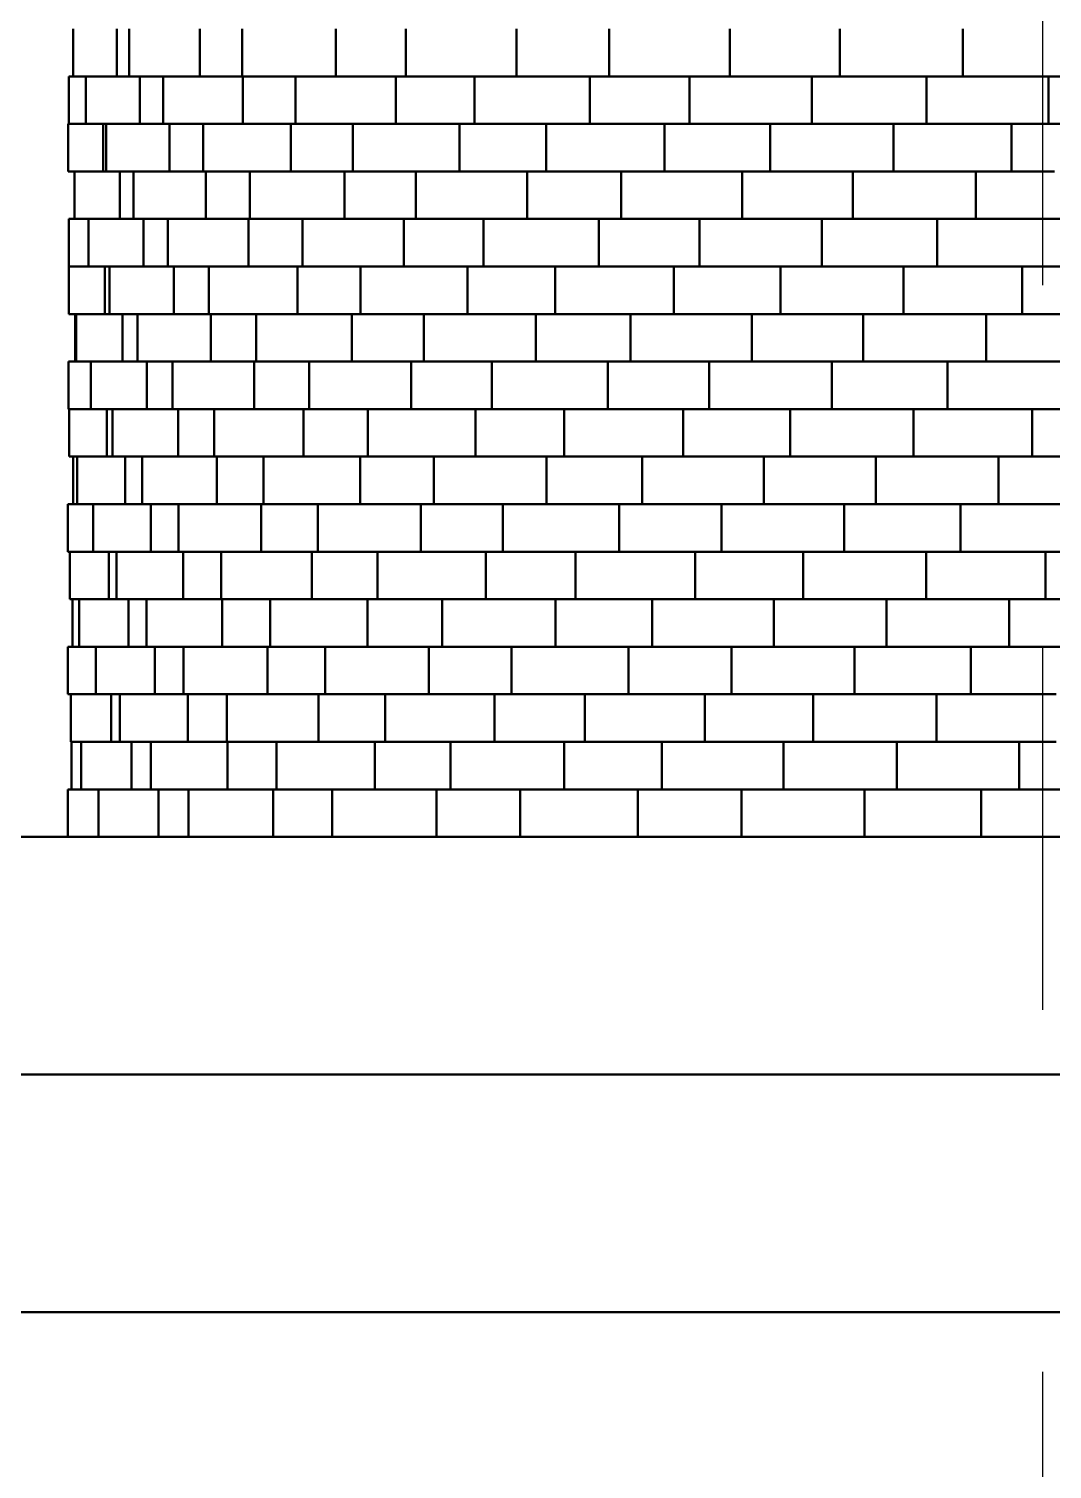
# Model space of a CAD drawing. Header units: inches. Extents: x 1.1 to 16.1, y 0.5 to 10.2.
# Drawn here: x 6.7174 to 6.9999, y 9.1848 to 9.5824 of the extents above; entities that cross this region are included whole.
import ezdxf

# ---------------------------------------------------------------- set-up
doc = ezdxf.new("R2010")
doc.units = ezdxf.units.IN
doc.header["$LTSCALE"] = 0.75
doc.header["$MEASUREMENT"] = 0
doc.linetypes.add('PHANTOM2', pattern=[1.25, 0.625, -0.125, 0.125, -0.125, 0.125, -0.125])
doc.layers.add('Annotations', color=7, linetype='Continuous', lineweight=25)
doc.layers.add('Visible', color=7, linetype='Continuous', lineweight=50)

msp = doc.modelspace()

# ---------------------------------------------------------------- linework, layer by layer
at = {"layer": 'Annotations', "linetype": 'PHANTOM2', "lineweight": 25}
msp.add_line((6.99725, 9.98037), (6.99725, 5.7604), dxfattribs=at)
at = {"layer": 'Visible', "extrusion": (0, 1, 0)}
for p, q in [((6.72969, 9.56929, -0.60186), (6.72969, 9.58241, -0.60186)), ((6.74171, 9.56929, -0.57005), (6.74171, 9.58241, -0.57005)), ((6.74509, 9.56929, -0.53621), (6.74509, 9.58241, -0.53621)), ((6.76465, 9.56929, -0.50838), (6.76465, 9.58241, -0.50838)), ((6.77633, 9.56929, -0.47645), (6.77633, 9.58241, -0.47645)), ((6.8022, 9.56929, -0.45436), (6.8022, 9.58241, -0.45436)), ((6.82146, 9.56929, -0.42633), (6.82146, 9.58241, -0.42633)), ((6.852, 9.56929, -0.41137), (6.852, 9.58241, -0.41137)), ((6.87763, 9.56929, -0.38901), (6.87763, 9.58241, -0.38901)), ((6.91093, 9.56929, -0.38212), (6.91093, 9.58241, -0.38212)), ((6.94131, 9.56929, -0.36683), (6.94131, 9.58241, -0.36683)), ((6.97528, 9.56929, -0.36844), (6.97528, 9.58241, -0.36844)), ((6.72848, 9.56929, -0.64433), (6.72969, 9.56929, -0.63839)), ((6.72848, 9.55616, -0.64433), (6.72848, 9.56929, -0.64433)), ((6.73319, 9.56929, -0.59262), (6.72969, 9.56929, -0.60186)), ((6.73319, 9.56929, -0.57706), (6.74304, 9.56929, -0.55677)), ((6.73319, 9.55616, -0.57706), (6.73319, 9.56929, -0.57706)), ((6.74509, 9.56929, -0.53621), (6.74304, 9.56929, -0.55677)), ((6.75188, 9.56929, -0.52656), (6.74509, 9.56929, -0.53621)), ((6.74804, 9.55616, -0.54646), (6.74804, 9.56929, -0.54646)), ((6.75188, 9.56929, -0.52656), (6.75447, 9.56929, -0.51307)), ((6.75447, 9.56929, -0.51307), (6.76935, 9.56929, -0.49552)), ((6.75447, 9.55616, -0.51307), (6.75447, 9.56929, -0.51307)), ((6.77633, 9.56929, -0.47645), (6.76935, 9.56929, -0.49552)), ((6.78503, 9.56929, -0.46902), (6.77633, 9.56929, -0.47645)), ((6.77647, 9.55616, -0.48713), (6.77647, 9.56929, -0.48713)), ((6.78503, 9.56929, -0.46902), (6.791, 9.56929, -0.45638)), ((6.791, 9.56929, -0.45638), (6.81009, 9.56929, -0.44287)), ((6.791, 9.55616, -0.45638), (6.791, 9.56929, -0.45638)), ((6.82146, 9.56929, -0.42633), (6.81009, 9.56929, -0.44287)), ((6.81876, 9.55616, -0.43673), (6.81876, 9.56929, -0.43673)), ((6.83146, 9.56929, -0.42143), (6.82146, 9.56929, -0.42633)), ((6.83146, 9.56929, -0.42143), (6.84048, 9.56929, -0.41056)), ((6.84048, 9.56929, -0.41056), (6.86261, 9.56929, -0.40212)), ((6.84048, 9.55616, -0.41056), (6.84048, 9.56929, -0.41056)), ((6.87763, 9.56929, -0.38901), (6.86261, 9.56929, -0.40212)), ((6.87226, 9.55616, -0.39843), (6.87226, 9.56929, -0.39843)), ((6.88833, 9.56929, -0.3868), (6.87763, 9.56929, -0.38901)), ((6.88833, 9.56929, -0.3868), (6.8998, 9.56929, -0.37849)), ((6.8998, 9.56929, -0.37849), (6.92351, 9.56929, -0.37579)), ((6.8998, 9.55616, -0.37849), (6.8998, 9.56929, -0.37849)), ((6.94131, 9.56929, -0.36683), (6.92351, 9.56929, -0.37579)), ((6.93359, 9.55616, -0.37464), (6.93359, 9.56929, -0.37464)), ((6.95212, 9.56929, -0.36734), (6.94131, 9.56929, -0.36683)), ((6.95212, 9.56929, -0.36734), (6.96524, 9.56929, -0.36218)), ((6.96524, 9.56929, -0.36218), (6.98893, 9.56929, -0.36546)), ((6.96524, 9.55616, -0.36218), (6.96524, 9.56929, -0.36218)), ((7.00851, 9.56929, -0.36119), (6.98893, 9.56929, -0.36546)), ((6.99892, 9.55616, -0.36685), (6.99892, 9.56929, -0.36685)), ((6.72824, 9.55616, -0.62094), (6.73319, 9.55616, -0.60425)), ((6.72824, 9.54304, -0.62094), (6.72824, 9.55616, -0.62094)), ((6.73848, 9.55616, -0.56615), (6.73319, 9.55616, -0.57706)), ((6.7379, 9.54304, -0.58833), (6.7379, 9.55616, -0.58833)), ((6.73848, 9.55616, -0.56615), (6.73879, 9.55616, -0.55434)), ((6.73879, 9.55616, -0.55434), (6.7502, 9.55616, -0.53528)), ((6.73879, 9.54304, -0.55434), (6.73879, 9.55616, -0.55434)), ((6.75447, 9.55616, -0.51307), (6.7502, 9.55616, -0.53528)), ((6.76234, 9.55616, -0.50379), (6.75447, 9.55616, -0.51307)), ((6.75626, 9.54304, -0.52515), (6.75626, 9.55616, -0.52515)), ((6.76234, 9.55616, -0.50379), (6.76557, 9.55616, -0.49245)), ((6.76557, 9.55616, -0.49245), (6.78133, 9.55616, -0.47686)), ((6.76557, 9.54304, -0.49245), (6.76557, 9.55616, -0.49245)), ((6.791, 9.55616, -0.45638), (6.78133, 9.55616, -0.47686)), ((6.78975, 9.54304, -0.46852), (6.78975, 9.55616, -0.46852)), ((6.80096, 9.55616, -0.44933), (6.791, 9.55616, -0.45638)), ((6.80096, 9.55616, -0.44933), (6.8069, 9.55616, -0.43916)), ((6.8069, 9.55616, -0.43916), (6.82601, 9.55616, -0.428)), ((6.8069, 9.54304, -0.43916), (6.8069, 9.55616, -0.43916)), ((6.84048, 9.55616, -0.41056), (6.82601, 9.55616, -0.428)), ((6.83627, 9.54304, -0.422), (6.83627, 9.55616, -0.422)), ((6.8519, 9.55616, -0.4062), (6.84048, 9.55616, -0.41056)), ((6.8519, 9.55616, -0.4062), (6.86019, 9.55616, -0.39783)), ((6.86019, 9.55616, -0.39783), (6.88146, 9.55616, -0.39177)), ((6.86019, 9.54304, -0.39783), (6.86019, 9.55616, -0.39783)), ((6.8998, 9.55616, -0.37849), (6.88146, 9.55616, -0.39177)), ((6.8929, 9.54304, -0.38851), (6.8929, 9.55616, -0.38851)), ((6.91196, 9.55616, -0.37711), (6.8998, 9.55616, -0.37849)), ((6.91196, 9.55616, -0.37711), (6.92208, 9.55616, -0.37105)), ((6.92208, 9.55616, -0.37105), (6.94419, 9.55616, -0.37047)), ((6.92208, 9.54304, -0.37105), (6.92208, 9.55616, -0.37105)), ((6.96524, 9.55616, -0.36218), (6.94419, 9.55616, -0.37047)), ((6.95608, 9.54304, -0.37016), (6.95608, 9.55616, -0.37016)), ((6.97735, 9.55616, -0.36386), (6.96524, 9.55616, -0.36218)), ((6.97735, 9.55616, -0.36386), (6.98869, 9.55616, -0.3605)), ((6.98869, 9.55616, -0.3605), (7.01026, 9.55616, -0.36544)), ((6.98869, 9.54304, -0.3605), (6.98869, 9.55616, -0.3605)), ((6.73004, 9.54304, -0.61487), (6.72824, 9.54304, -0.62094)), ((6.73004, 9.54304, -0.59762), (6.7382, 9.54304, -0.57691)), ((6.73004, 9.52992, -0.59762), (6.73004, 9.54304, -0.59762)), ((6.73879, 9.54304, -0.55434), (6.7382, 9.54304, -0.57691)), ((6.74502, 9.54304, -0.54394), (6.73879, 9.54304, -0.55434)), ((6.7425, 9.52992, -0.56598), (6.7425, 9.54304, -0.56598)), ((6.74502, 9.54304, -0.54394), (6.74635, 9.54304, -0.53219)), ((6.74635, 9.54304, -0.53219), (6.75938, 9.54304, -0.5142)), ((6.74635, 9.52992, -0.53219), (6.74635, 9.54304, -0.53219)), ((6.76557, 9.54304, -0.49245), (6.75938, 9.54304, -0.5142)), ((6.77422, 9.54304, -0.48389), (6.76557, 9.54304, -0.49245)), ((6.7663, 9.52992, -0.50464), (6.7663, 9.54304, -0.50464)), ((6.77422, 9.54304, -0.48389), (6.77843, 9.54304, -0.47287)), ((6.77843, 9.54304, -0.47287), (6.79548, 9.54304, -0.45871)), ((6.77843, 9.52992, -0.47287), (6.77843, 9.54304, -0.47287)), ((6.8069, 9.54304, -0.43916), (6.79548, 9.54304, -0.45871)), ((6.8046, 9.52992, -0.45115), (6.8046, 9.54304, -0.45115)), ((6.81744, 9.54304, -0.43301), (6.8069, 9.54304, -0.43916)), ((6.81744, 9.54304, -0.43301), (6.82425, 9.54304, -0.42339)), ((6.82425, 9.54304, -0.42339), (6.84426, 9.54304, -0.41393)), ((6.82425, 9.52992, -0.42339), (6.82425, 9.54304, -0.42339)), ((6.86019, 9.54304, -0.39783), (6.84426, 9.54304, -0.41393)), ((6.85499, 9.52992, -0.40886), (6.85499, 9.54304, -0.40886)), ((6.87194, 9.54304, -0.39448), (6.86019, 9.54304, -0.39783)), ((6.87194, 9.54304, -0.39448), (6.88093, 9.54304, -0.38686)), ((6.88093, 9.54304, -0.38686), (6.90265, 9.54304, -0.38268)), ((6.88093, 9.52992, -0.38686), (6.88093, 9.54304, -0.38686)), ((6.92208, 9.54304, -0.37105), (6.90265, 9.54304, -0.38268)), ((6.91433, 9.52992, -0.38043), (6.91433, 9.54304, -0.38043)), ((6.93431, 9.54304, -0.37073), (6.92208, 9.54304, -0.37105)), ((6.93431, 9.54304, -0.37073), (6.94492, 9.54304, -0.36557)), ((6.94492, 9.54304, -0.36557), (6.967, 9.54304, -0.36692)), ((6.94492, 9.52992, -0.36557), (6.94492, 9.54304, -0.36557)), ((6.98869, 9.54304, -0.3605), (6.967, 9.54304, -0.36692)), ((6.97887, 9.52992, -0.36765), (6.97887, 9.54304, -0.36765)), ((7.0006, 9.54304, -0.36323), (6.98869, 9.54304, -0.3605)), ((6.72845, 9.52992, -0.64177), (6.73004, 9.52992, -0.63438)), ((6.72845, 9.51679, -0.64177), (6.72845, 9.52992, -0.64177)), ((6.73386, 9.52992, -0.58792), (6.73004, 9.52992, -0.59762)), ((6.73386, 9.52992, -0.57455), (6.7438, 9.52992, -0.55462)), ((6.73386, 9.51679, -0.57455), (6.73386, 9.52992, -0.57455)), ((6.74635, 9.52992, -0.53219), (6.7438, 9.52992, -0.55462)), ((6.75346, 9.52992, -0.52237), (6.74635, 9.52992, -0.53219)), ((6.74904, 9.51679, -0.54411), (6.74904, 9.52992, -0.54411)), ((6.75346, 9.52992, -0.52237), (6.75582, 9.52992, -0.51079)), ((6.75582, 9.52992, -0.51079), (6.77036, 9.52992, -0.494)), ((6.75582, 9.51679, -0.51079), (6.75582, 9.52992, -0.51079)), ((6.77843, 9.52992, -0.47287), (6.77036, 9.52992, -0.494)), ((6.77809, 9.51679, -0.48508), (6.77809, 9.52992, -0.48508)), ((6.78779, 9.52992, -0.4651), (6.77843, 9.52992, -0.47287)), ((6.78779, 9.52992, -0.4651), (6.79294, 9.52992, -0.45449)), ((6.79294, 9.52992, -0.45449), (6.81116, 9.52992, -0.44187)), ((6.79294, 9.51679, -0.45449), (6.79294, 9.52992, -0.45449)), ((6.82425, 9.52992, -0.42339), (6.81116, 9.52992, -0.44187)), ((6.8209, 9.51679, -0.43513), (6.8209, 9.52992, -0.43513)), ((6.83528, 9.52992, -0.41818), (6.82425, 9.52992, -0.42339)), ((6.83528, 9.52992, -0.41818), (6.8429, 9.52992, -0.40919)), ((6.8429, 9.52992, -0.40919), (6.86365, 9.52992, -0.40151)), ((6.8429, 9.51679, -0.40919), (6.8429, 9.52992, -0.40919)), ((6.88093, 9.52992, -0.38686), (6.86365, 9.52992, -0.40151)), ((6.87479, 9.51679, -0.39739), (6.87479, 9.52992, -0.39739)), ((6.89293, 9.52992, -0.38455), (6.88093, 9.52992, -0.38686)), ((6.89293, 9.52992, -0.38455), (6.90255, 9.52992, -0.37774)), ((6.90255, 9.52992, -0.37774), (6.92455, 9.52992, -0.37546)), ((6.90255, 9.51679, -0.37774), (6.90255, 9.52992, -0.37774)), ((6.94492, 9.52992, -0.36557), (6.92455, 9.52992, -0.37546)), ((6.93638, 9.51679, -0.37424), (6.93638, 9.52992, -0.37424)), ((6.95713, 9.52992, -0.36632), (6.94492, 9.52992, -0.36557)), ((6.95713, 9.52992, -0.36632), (6.96815, 9.52992, -0.36211)), ((6.96815, 9.52992, -0.36211), (6.99002, 9.52992, -0.36538)), ((6.96815, 9.51679, -0.36211), (6.96815, 9.52992, -0.36211)), ((7.01219, 9.52992, -0.36087), (6.99002, 9.52992, -0.36538)), ((6.72844, 9.51679, -0.61839), (6.73386, 9.51679, -0.60075)), ((6.72844, 9.50367, -0.61839), (6.72844, 9.51679, -0.61839)), ((6.73925, 9.51679, -0.56375), (6.73386, 9.51679, -0.57455)), ((6.73844, 9.50367, -0.58588), (6.73844, 9.51679, -0.58588)), ((6.73925, 9.51679, -0.56375), (6.73968, 9.51679, -0.5519)), ((6.73968, 9.51679, -0.5519), (6.75132, 9.51679, -0.53291)), ((6.73968, 9.50367, -0.5519), (6.73968, 9.51679, -0.5519)), ((6.75582, 9.51679, -0.51079), (6.75132, 9.51679, -0.53291)), ((6.76375, 9.51679, -0.50162), (6.75582, 9.51679, -0.51079)), ((6.75745, 9.50367, -0.5229), (6.75745, 9.51679, -0.5229)), ((6.76375, 9.51679, -0.50162), (6.76711, 9.51679, -0.49029)), ((6.76711, 9.51679, -0.49029), (6.78306, 9.51679, -0.47483)), ((6.76711, 9.50367, -0.49029), (6.76711, 9.51679, -0.49029)), ((6.79294, 9.51679, -0.45449), (6.78306, 9.51679, -0.47483)), ((6.79154, 9.50367, -0.46662), (6.79154, 9.51679, -0.46662)), ((6.80294, 9.51679, -0.44756), (6.79294, 9.51679, -0.45449)), ((6.80294, 9.51679, -0.44756), (6.809, 9.51679, -0.43744)), ((6.809, 9.51679, -0.43744), (6.82825, 9.51679, -0.42646)), ((6.809, 9.50367, -0.43744), (6.809, 9.51679, -0.43744)), ((6.8429, 9.51679, -0.40919), (6.82825, 9.51679, -0.42646)), ((6.83854, 9.50367, -0.42059), (6.83854, 9.51679, -0.42059)), ((6.85434, 9.51679, -0.40496), (6.8429, 9.51679, -0.40919)), ((6.85434, 9.51679, -0.40496), (6.86271, 9.51679, -0.39667)), ((6.86271, 9.51679, -0.39667), (6.88406, 9.51679, -0.39083)), ((6.86271, 9.50367, -0.39667), (6.86271, 9.51679, -0.39667)), ((6.90255, 9.51679, -0.37774), (6.88406, 9.51679, -0.39083)), ((6.89552, 9.50367, -0.38769), (6.89552, 9.51679, -0.38769)), ((6.91471, 9.51679, -0.37648), (6.90255, 9.51679, -0.37774)), ((6.91471, 9.51679, -0.37648), (6.92488, 9.51679, -0.37053)), ((6.92488, 9.51679, -0.37053), (6.94699, 9.51679, -0.37019)), ((6.92488, 9.50367, -0.37053), (6.92488, 9.51679, -0.37053)), ((6.96815, 9.51679, -0.36211), (6.94699, 9.51679, -0.37019)), ((6.95889, 9.50367, -0.37), (6.95889, 9.51679, -0.37)), ((6.98025, 9.51679, -0.36392), (6.96815, 9.51679, -0.36211)), ((6.98025, 9.51679, -0.36392), (6.9916, 9.51679, -0.36068)), ((6.9916, 9.51679, -0.36068), (7.0131, 9.51679, -0.36585)), ((6.9916, 9.50367, -0.36068), (6.9916, 9.51679, -0.36068)), ((6.73046, 9.50367, -0.61182), (6.72844, 9.50367, -0.61839)), ((6.73022, 9.49055, -0.66253), (6.73022, 9.50367, -0.66253)), ((6.73046, 9.50367, -0.5951), (6.73886, 9.50367, -0.57441)), ((6.73046, 9.49055, -0.5951), (6.73046, 9.50367, -0.5951)), ((6.73968, 9.50367, -0.5519), (6.73886, 9.50367, -0.57441)), ((6.74599, 9.50367, -0.5416), (6.73968, 9.50367, -0.5519)), ((6.74325, 9.49055, -0.56358), (6.74325, 9.50367, -0.56358)), ((6.74599, 9.50367, -0.5416), (6.74746, 9.50367, -0.52984)), ((6.74746, 9.50367, -0.52984), (6.7607, 9.50367, -0.51194)), ((6.74746, 9.49055, -0.52984), (6.74746, 9.50367, -0.52984)), ((6.76711, 9.50367, -0.49029), (6.7607, 9.50367, -0.51194)), ((6.77582, 9.50367, -0.48185), (6.76711, 9.50367, -0.49029)), ((6.76769, 9.49055, -0.5025), (6.76769, 9.50367, -0.5025)), ((6.77582, 9.50367, -0.48185), (6.78015, 9.50367, -0.47085)), ((6.78015, 9.50367, -0.47085), (6.79738, 9.50367, -0.45685)), ((6.78015, 9.49055, -0.47085), (6.78015, 9.50367, -0.47085)), ((6.809, 9.50367, -0.43744), (6.79738, 9.50367, -0.45685)), ((6.80654, 9.49055, -0.44941), (6.80654, 9.50367, -0.44941)), ((6.81957, 9.50367, -0.43141), (6.809, 9.50367, -0.43744)), ((6.81957, 9.50367, -0.43141), (6.82648, 9.50367, -0.42186)), ((6.82648, 9.50367, -0.42186), (6.84662, 9.50367, -0.4126)), ((6.82648, 9.49055, -0.42186), (6.82648, 9.50367, -0.42186)), ((6.86271, 9.50367, -0.39667), (6.84662, 9.50367, -0.4126)), ((6.85738, 9.49055, -0.40765), (6.85738, 9.50367, -0.40765)), ((6.87448, 9.50367, -0.39345), (6.86271, 9.50367, -0.39667)), ((6.87448, 9.50367, -0.39345), (6.88355, 9.50367, -0.38592)), ((6.88355, 9.50367, -0.38592), (6.90532, 9.50367, -0.38197)), ((6.88355, 9.49055, -0.38592), (6.88355, 9.50367, -0.38592)), ((6.92488, 9.50367, -0.37053), (6.90532, 9.50367, -0.38197)), ((6.91701, 9.49055, -0.37984), (6.91701, 9.50367, -0.37984)), ((6.9371, 9.50367, -0.37034), (6.92488, 9.50367, -0.37053)), ((6.9371, 9.50367, -0.37034), (6.94776, 9.50367, -0.36531)), ((6.94776, 9.50367, -0.36531), (6.96981, 9.50367, -0.36689)), ((6.94776, 9.49055, -0.36531), (6.94776, 9.50367, -0.36531)), ((6.9916, 9.50367, -0.36068), (6.96981, 9.50367, -0.36689)), ((6.98168, 9.49055, -0.36774), (6.98168, 9.50367, -0.36774)), ((7.00349, 9.50367, -0.36354), (6.9916, 9.50367, -0.36068)), ((6.72839, 9.49055, -0.63923), (6.73046, 9.49055, -0.63004)), ((6.72839, 9.47742, -0.63923), (6.72839, 9.49055, -0.63923)), ((6.7345, 9.49055, -0.58514), (6.73046, 9.49055, -0.5951)), ((6.7345, 9.49055, -0.57207), (6.74467, 9.49055, -0.55219)), ((6.7345, 9.47742, -0.57207), (6.7345, 9.49055, -0.57207)), ((6.74746, 9.49055, -0.52984), (6.74467, 9.49055, -0.55219)), ((6.75464, 9.49055, -0.52013), (6.74746, 9.49055, -0.52984)), ((6.74999, 9.47742, -0.54179), (6.74999, 9.49055, -0.54179)), ((6.75464, 9.49055, -0.52013), (6.75712, 9.49055, -0.50854)), ((6.75712, 9.49055, -0.50854), (6.77187, 9.49055, -0.49186)), ((6.75712, 9.47742, -0.50854), (6.75712, 9.49055, -0.50854)), ((6.78015, 9.49055, -0.47085), (6.77187, 9.49055, -0.49186)), ((6.77966, 9.47742, -0.48307), (6.77966, 9.49055, -0.48307)), ((6.78956, 9.49055, -0.46321), (6.78015, 9.49055, -0.47085)), ((6.78956, 9.49055, -0.46321), (6.79483, 9.49055, -0.45263)), ((6.79483, 9.49055, -0.45263), (6.81322, 9.49055, -0.44018)), ((6.79483, 9.47742, -0.45263), (6.79483, 9.49055, -0.45263)), ((6.82648, 9.49055, -0.42186), (6.81322, 9.49055, -0.44018)), ((6.82299, 9.47742, -0.43356), (6.82299, 9.49055, -0.43356)), ((6.83754, 9.49055, -0.41677), (6.82648, 9.49055, -0.42186)), ((6.83754, 9.49055, -0.41677), (6.84526, 9.49055, -0.40786)), ((6.84526, 9.49055, -0.40786), (6.86613, 9.49055, -0.40039)), ((6.84526, 9.47742, -0.40786), (6.84526, 9.49055, -0.40786)), ((6.88355, 9.49055, -0.38592), (6.86613, 9.49055, -0.40039)), ((6.87728, 9.47742, -0.39639), (6.87728, 9.49055, -0.39639)), ((6.89555, 9.49055, -0.38374), (6.88355, 9.49055, -0.38592)), ((6.89555, 9.49055, -0.38374), (6.90524, 9.49055, -0.37703)), ((6.90524, 9.49055, -0.37703), (6.92728, 9.49055, -0.37499)), ((6.90524, 9.47742, -0.37703), (6.90524, 9.49055, -0.37703)), ((6.94776, 9.49055, -0.36531), (6.92728, 9.49055, -0.37499)), ((6.9391, 9.47742, -0.37389), (6.9391, 9.49055, -0.37389)), ((6.95995, 9.49055, -0.36618), (6.94776, 9.49055, -0.36531)), ((6.95995, 9.49055, -0.36618), (6.971, 9.49055, -0.36209)), ((6.971, 9.49055, -0.36209), (6.99284, 9.49055, -0.36559)), ((6.971, 9.47742, -0.36209), (6.971, 9.49055, -0.36209)), ((7.01507, 9.49055, -0.36131), (6.99284, 9.49055, -0.36559)), ((6.72859, 9.47742, -0.63832), (6.72839, 9.47742, -0.63923)), ((6.72859, 9.47742, -0.61585), (6.7345, 9.47742, -0.59734)), ((6.72859, 9.4643, -0.61585), (6.72859, 9.47742, -0.61585)), ((6.73997, 9.47742, -0.56137), (6.7345, 9.47742, -0.57207)), ((6.73893, 9.4643, -0.58345), (6.73893, 9.47742, -0.58345)), ((6.73997, 9.47742, -0.56137), (6.74053, 9.47742, -0.54948)), ((6.74053, 9.47742, -0.54948), (6.7524, 9.47742, -0.53056)), ((6.74053, 9.4643, -0.54948), (6.74053, 9.47742, -0.54948)), ((6.75712, 9.47742, -0.50854), (6.7524, 9.47742, -0.53056)), ((6.76512, 9.47742, -0.4995), (6.75712, 9.47742, -0.50854)), ((6.75861, 9.4643, -0.52067), (6.75861, 9.47742, -0.52067)), ((6.76512, 9.47742, -0.4995), (6.76861, 9.47742, -0.48816)), ((6.76861, 9.47742, -0.48816), (6.78476, 9.47742, -0.47284)), ((6.76861, 9.4643, -0.48816), (6.76861, 9.47742, -0.48816)), ((6.79483, 9.47742, -0.45263), (6.78476, 9.47742, -0.47284)), ((6.79328, 9.4643, -0.46475), (6.79328, 9.47742, -0.46475)), ((6.80487, 9.47742, -0.44584), (6.79483, 9.47742, -0.45263)), ((6.80487, 9.47742, -0.44584), (6.81104, 9.47742, -0.43576)), ((6.81104, 9.47742, -0.43576), (6.83045, 9.47742, -0.42496)), ((6.81104, 9.4643, -0.43576), (6.81104, 9.47742, -0.43576)), ((6.84526, 9.47742, -0.40786), (6.83045, 9.47742, -0.42496)), ((6.84076, 9.4643, -0.41922), (6.84076, 9.47742, -0.41922)), ((6.85671, 9.47742, -0.40376), (6.84526, 9.47742, -0.40786)), ((6.85671, 9.47742, -0.40376), (6.86518, 9.47742, -0.39555)), ((6.86518, 9.47742, -0.39555), (6.88662, 9.47742, -0.38992)), ((6.86518, 9.4643, -0.39555), (6.86518, 9.47742, -0.39555)), ((6.90524, 9.47742, -0.37703), (6.88662, 9.47742, -0.38992)), ((6.89808, 9.4643, -0.38692), (6.89808, 9.47742, -0.38692)), ((6.91739, 9.47742, -0.37591), (6.90524, 9.47742, -0.37703)), ((6.91739, 9.47742, -0.37591), (6.92762, 9.47742, -0.37007)), ((6.92762, 9.47742, -0.37007), (6.94975, 9.47742, -0.36995)), ((6.92762, 9.4643, -0.37007), (6.92762, 9.47742, -0.37007)), ((6.971, 9.47742, -0.36209), (6.94975, 9.47742, -0.36995)), ((6.96163, 9.4643, -0.36989), (6.96163, 9.47742, -0.36989)), ((6.98307, 9.47742, -0.36403), (6.971, 9.47742, -0.36209)), ((6.98307, 9.47742, -0.36403), (6.99443, 9.47742, -0.36092)), ((6.99443, 9.47742, -0.36092), (7.01588, 9.47742, -0.3663)), ((6.99443, 9.4643, -0.36092), (6.99443, 9.47742, -0.36092)), ((6.73078, 9.4643, -0.60898), (6.72859, 9.4643, -0.61585)), ((6.72961, 9.45118, -0.65832), (6.72961, 9.4643, -0.65832)), ((6.73078, 9.4643, -0.59089), (6.73956, 9.4643, -0.57012)), ((6.73078, 9.45118, -0.59089), (6.73078, 9.4643, -0.59089)), ((6.74053, 9.4643, -0.54948), (6.73956, 9.4643, -0.57012)), ((6.7468, 9.4643, -0.53948), (6.74053, 9.4643, -0.54948)), ((6.74402, 9.45118, -0.55957), (6.74402, 9.4643, -0.55957)), ((6.7468, 9.4643, -0.53948), (6.74869, 9.4643, -0.52588)), ((6.74869, 9.4643, -0.52588), (6.76263, 9.4643, -0.50758)), ((6.74869, 9.45118, -0.52588), (6.74869, 9.4643, -0.52588)), ((6.76861, 9.4643, -0.48816), (6.76263, 9.4643, -0.50758)), ((6.7769, 9.4643, -0.48029), (6.76861, 9.4643, -0.48816)), ((6.7693, 9.45118, -0.49883), (6.7693, 9.4643, -0.49883)), ((6.7769, 9.4643, -0.48029), (6.7822, 9.4643, -0.46736)), ((6.7822, 9.4643, -0.46736), (6.80056, 9.4643, -0.45286)), ((6.7822, 9.45118, -0.46736), (6.7822, 9.4643, -0.46736)), ((6.81104, 9.4643, -0.43576), (6.80056, 9.4643, -0.45286)), ((6.8089, 9.45118, -0.44628), (6.8089, 9.4643, -0.44628)), ((6.82078, 9.4643, -0.43034), (6.81104, 9.4643, -0.43576)), ((6.82078, 9.4643, -0.43034), (6.82922, 9.4643, -0.41901)), ((6.82922, 9.4643, -0.41901), (6.85087, 9.4643, -0.40942)), ((6.82922, 9.45118, -0.41901), (6.82922, 9.4643, -0.41901)), ((6.86518, 9.4643, -0.39555), (6.85087, 9.4643, -0.40942)), ((6.86031, 9.45118, -0.40524), (6.86031, 9.4643, -0.40524)), ((6.87576, 9.4643, -0.39277), (6.86518, 9.4643, -0.39555)), ((6.87576, 9.4643, -0.39277), (6.88678, 9.4643, -0.38388)), ((6.88678, 9.4643, -0.38388), (6.91031, 9.4643, -0.37994)), ((6.88678, 9.45118, -0.38388), (6.88678, 9.4643, -0.38388)), ((6.92762, 9.4643, -0.37007), (6.91031, 9.4643, -0.37994)), ((6.92032, 9.45118, -0.37827), (6.92032, 9.4643, -0.37827)), ((6.93844, 9.4643, -0.37001), (6.92762, 9.4643, -0.37007)), ((6.93844, 9.4643, -0.37001), (6.95127, 9.4643, -0.36416)), ((6.95127, 9.4643, -0.36416), (6.9751, 9.4643, -0.36621)), ((6.95127, 9.45118, -0.36416), (6.95127, 9.4643, -0.36416)), ((6.99443, 9.4643, -0.36092), (6.9751, 9.4643, -0.36621)), ((6.98515, 9.45118, -0.36707), (6.98515, 9.4643, -0.36707)), ((7.00491, 9.4643, -0.36355), (6.99443, 9.4643, -0.36092)), ((6.72814, 9.45118, -0.63498), (6.73078, 9.45118, -0.62398)), ((6.72814, 9.43805, -0.63498), (6.72814, 9.45118, -0.63498)), ((6.73519, 9.45118, -0.58046), (6.73078, 9.45118, -0.59089)), ((6.73519, 9.45118, -0.56791), (6.74558, 9.45118, -0.54828)), ((6.73519, 9.43805, -0.56791), (6.73519, 9.45118, -0.56791)), ((6.74869, 9.45118, -0.52588), (6.74558, 9.45118, -0.54828)), ((6.75606, 9.45118, -0.5162), (6.74869, 9.45118, -0.52588)), ((6.7511, 9.43805, -0.53785), (6.7511, 9.45118, -0.53785)), ((6.75606, 9.45118, -0.5162), (6.7587, 9.45118, -0.5047)), ((6.7587, 9.45118, -0.5047), (6.77361, 9.45118, -0.48831)), ((6.7587, 9.43805, -0.5047), (6.7587, 9.45118, -0.5047)), ((6.7822, 9.45118, -0.46736), (6.77361, 9.45118, -0.48831)), ((6.78159, 9.43805, -0.47955), (6.78159, 9.45118, -0.47955)), ((6.79178, 9.45118, -0.4598), (6.7822, 9.45118, -0.46736)), ((6.79178, 9.45118, -0.4598), (6.79718, 9.45118, -0.44933)), ((6.79718, 9.45118, -0.44933), (6.81568, 9.45118, -0.43718)), ((6.79718, 9.43805, -0.44933), (6.79718, 9.45118, -0.44933)), ((6.82922, 9.45118, -0.41901), (6.81568, 9.45118, -0.43718)), ((6.82561, 9.43805, -0.43066), (6.82561, 9.45118, -0.43066)), ((6.84039, 9.45118, -0.41406), (6.82922, 9.45118, -0.41901)), ((6.84039, 9.45118, -0.41406), (6.84823, 9.45118, -0.40526)), ((6.84823, 9.45118, -0.40526), (6.86916, 9.45118, -0.3981)), ((6.84823, 9.43805, -0.40526), (6.84823, 9.45118, -0.40526)), ((6.88678, 9.45118, -0.38388), (6.86916, 9.45118, -0.3981)), ((6.88041, 9.43805, -0.39425), (6.88041, 9.45118, -0.39425)), ((6.89884, 9.45118, -0.38186), (6.88678, 9.45118, -0.38388)), ((6.89884, 9.45118, -0.38186), (6.90864, 9.45118, -0.37528)), ((6.90864, 9.45118, -0.37528), (6.93068, 9.45118, -0.37354)), ((6.90864, 9.43805, -0.37528), (6.90864, 9.45118, -0.37528)), ((6.95127, 9.45118, -0.36416), (6.93068, 9.45118, -0.37354)), ((6.94254, 9.43805, -0.37261), (6.94254, 9.45118, -0.37261)), ((6.96345, 9.45118, -0.36521), (6.95127, 9.45118, -0.36416)), ((6.96345, 9.45118, -0.36521), (6.9746, 9.45118, -0.36126)), ((6.9746, 9.45118, -0.36126), (6.9964, 9.45118, -0.36506)), ((6.9746, 9.43805, -0.36126), (6.9746, 9.45118, -0.36126)), ((7.01864, 9.45118, -0.3611), (6.9964, 9.45118, -0.36506)), ((6.72872, 9.43805, -0.63258), (6.72814, 9.43805, -0.63498)), ((6.72872, 9.43805, -0.6116), (6.73519, 9.43805, -0.59225)), ((6.72872, 9.42493, -0.6116), (6.72872, 9.43805, -0.6116)), ((6.74086, 9.43805, -0.5572), (6.73519, 9.43805, -0.56791)), ((6.73951, 9.42493, -0.57934), (6.73951, 9.43805, -0.57934)), ((6.74086, 9.43805, -0.5572), (6.74158, 9.43805, -0.5454)), ((6.74158, 9.43805, -0.5454), (6.75365, 9.43805, -0.52675)), ((6.74158, 9.42493, -0.5454), (6.74158, 9.43805, -0.5454)), ((6.7587, 9.43805, -0.5047), (6.75365, 9.43805, -0.52675)), ((6.76688, 9.43805, -0.49571), (6.7587, 9.43805, -0.5047)), ((6.76006, 9.42493, -0.51684), (6.76006, 9.43805, -0.51684)), ((6.76688, 9.43805, -0.49571), (6.77051, 9.43805, -0.48448)), ((6.77051, 9.43805, -0.48448), (6.7868, 9.43805, -0.46945)), ((6.77051, 9.42493, -0.48448), (6.77051, 9.43805, -0.48448)), ((6.79718, 9.43805, -0.44933), (6.7868, 9.43805, -0.46945)), ((6.7955, 9.42493, -0.46142), (6.7955, 9.43805, -0.46142)), ((6.80738, 9.43805, -0.44263), (6.79718, 9.43805, -0.44933)), ((6.80738, 9.43805, -0.44263), (6.81368, 9.43805, -0.43267)), ((6.81368, 9.43805, -0.43267), (6.83316, 9.43805, -0.42218)), ((6.81368, 9.42493, -0.43267), (6.81368, 9.43805, -0.43267)), ((6.84823, 9.43805, -0.40526), (6.83316, 9.43805, -0.42218)), ((6.84362, 9.42493, -0.41655), (6.84362, 9.43805, -0.41655)), ((6.85979, 9.43805, -0.40131), (6.84823, 9.43805, -0.40526)), ((6.85979, 9.43805, -0.40131), (6.86837, 9.43805, -0.39322)), ((6.86837, 9.43805, -0.39322), (6.88984, 9.43805, -0.38791)), ((6.86837, 9.42493, -0.39322), (6.86837, 9.43805, -0.39322)), ((6.90864, 9.43805, -0.37528), (6.88984, 9.43805, -0.38791)), ((6.90138, 9.42493, -0.38505), (6.90138, 9.43805, -0.38505)), ((6.92083, 9.43805, -0.37432), (6.90864, 9.43805, -0.37528)), ((6.92083, 9.43805, -0.37432), (6.93116, 9.43805, -0.36862)), ((6.93116, 9.43805, -0.36862), (6.95327, 9.43805, -0.36881)), ((6.93116, 9.42493, -0.36862), (6.93116, 9.43805, -0.36862)), ((6.9746, 9.43805, -0.36126), (6.95327, 9.43805, -0.36881)), ((6.96517, 9.42493, -0.36891), (6.96517, 9.43805, -0.36891)), ((6.98664, 9.43805, -0.36336), (6.9746, 9.43805, -0.36126)), ((6.98664, 9.43805, -0.36336), (6.99809, 9.43805, -0.3604)), ((6.99809, 9.43805, -0.3604), (7.01948, 9.43805, -0.36609)), ((6.99809, 9.42493, -0.3604), (6.99809, 9.43805, -0.3604)), ((6.73133, 9.42493, -0.60379), (6.72872, 9.42493, -0.6116)), ((6.72944, 9.41181, -0.65576), (6.72944, 9.42493, -0.65576)), ((6.73133, 9.42493, -0.58835), (6.74021, 9.42493, -0.56794)), ((6.73133, 9.41181, -0.58835), (6.73133, 9.42493, -0.58835)), ((6.74158, 9.42493, -0.5454), (6.74021, 9.42493, -0.56794)), ((6.74817, 9.42493, -0.53522), (6.74158, 9.42493, -0.5454)), ((6.74489, 9.41181, -0.55717), (6.74489, 9.42493, -0.55717)), ((6.74817, 9.42493, -0.53522), (6.74991, 9.42493, -0.52353)), ((6.74991, 9.42493, -0.52353), (6.76356, 9.42493, -0.50601)), ((6.74991, 9.41181, -0.52353), (6.74991, 9.42493, -0.52353)), ((6.77051, 9.42493, -0.48448), (6.76356, 9.42493, -0.50601)), ((6.77945, 9.42493, -0.47623), (6.77051, 9.42493, -0.48448)), ((6.77081, 9.41181, -0.49669), (6.77081, 9.42493, -0.49669)), ((6.77945, 9.42493, -0.47623), (6.78404, 9.42493, -0.46536)), ((6.78404, 9.42493, -0.46536), (6.80158, 9.42493, -0.45181)), ((6.78404, 9.41181, -0.46536), (6.78404, 9.42493, -0.46536)), ((6.81368, 9.42493, -0.43267), (6.80158, 9.42493, -0.45181)), ((6.81095, 9.41181, -0.44457), (6.81095, 9.42493, -0.44457)), ((6.82442, 9.42493, -0.42689), (6.81368, 9.42493, -0.43267)), ((6.82442, 9.42493, -0.42689), (6.83156, 9.42493, -0.41751)), ((6.83156, 9.42493, -0.41751), (6.85188, 9.42493, -0.40876)), ((6.83156, 9.41181, -0.41751), (6.83156, 9.42493, -0.41751)), ((6.86837, 9.42493, -0.39322), (6.85188, 9.42493, -0.40876)), ((6.86279, 9.41181, -0.40406), (6.86279, 9.42493, -0.40406)), ((6.88024, 9.42493, -0.39029), (6.86837, 9.42493, -0.39322)), ((6.88024, 9.42493, -0.39029), (6.88948, 9.42493, -0.38298)), ((6.88948, 9.42493, -0.38298), (6.91133, 9.42493, -0.37956)), ((6.88948, 9.41181, -0.38298), (6.88948, 9.42493, -0.38298)), ((6.93116, 9.42493, -0.36862), (6.91133, 9.42493, -0.37956)), ((6.92308, 9.41181, -0.37772), (6.92308, 9.42493, -0.37772)), ((6.94339, 9.42493, -0.36872), (6.93116, 9.42493, -0.36862)), ((6.94339, 9.42493, -0.36872), (6.95418, 9.42493, -0.36394)), ((6.95418, 9.42493, -0.36394), (6.97619, 9.42493, -0.36606)), ((6.95418, 9.41181, -0.36394), (6.95418, 9.42493, -0.36394)), ((6.99809, 9.42493, -0.3604), (6.97619, 9.42493, -0.36606)), ((6.98803, 9.41181, -0.3672), (6.98803, 9.42493, -0.3672)), ((7.00991, 9.42493, -0.36354), (6.99809, 9.42493, -0.3604)), ((6.7282, 9.41181, -0.63242), (6.73133, 9.41181, -0.61998)), ((6.7282, 9.39868, -0.63242), (6.7282, 9.41181, -0.63242)), ((6.73595, 9.41181, -0.57771), (6.73133, 9.41181, -0.58835)), ((6.73595, 9.41181, -0.56543), (6.74658, 9.41181, -0.54586)), ((6.73595, 9.39868, -0.56543), (6.73595, 9.41181, -0.56543)), ((6.74991, 9.41181, -0.52353), (6.74658, 9.41181, -0.54586)), ((6.75736, 9.41181, -0.51396), (6.74991, 9.41181, -0.52353)), ((6.75218, 9.39868, -0.53554), (6.75218, 9.41181, -0.53554)), ((6.75736, 9.41181, -0.51396), (6.76012, 9.41181, -0.50247)), ((6.76012, 9.41181, -0.50247), (6.77524, 9.41181, -0.4862)), ((6.76012, 9.39868, -0.50247), (6.76012, 9.41181, -0.50247)), ((6.78404, 9.41181, -0.46536), (6.77524, 9.41181, -0.4862)), ((6.78327, 9.39868, -0.47756), (6.78327, 9.41181, -0.47756)), ((6.79367, 9.41181, -0.45793), (6.78404, 9.41181, -0.46536)), ((6.79367, 9.41181, -0.45793), (6.79919, 9.41181, -0.4475)), ((6.79919, 9.41181, -0.4475), (6.81784, 9.41181, -0.43553)), ((6.79919, 9.39868, -0.4475), (6.79919, 9.41181, -0.4475)), ((6.83156, 9.41181, -0.41751), (6.81784, 9.41181, -0.43553)), ((6.8278, 9.39868, -0.42913), (6.8278, 9.41181, -0.42913)), ((6.84276, 9.41181, -0.41269), (6.83156, 9.41181, -0.41751)), ((6.84276, 9.41181, -0.41269), (6.85069, 9.41181, -0.40397)), ((6.85069, 9.41181, -0.40397), (6.8717, 9.41181, -0.39702)), ((6.85069, 9.39868, -0.40397), (6.85069, 9.41181, -0.40397)), ((6.88948, 9.41181, -0.38298), (6.8717, 9.41181, -0.39702)), ((6.88298, 9.39868, -0.3933), (6.88298, 9.41181, -0.3933)), ((6.90156, 9.41181, -0.38109), (6.88948, 9.41181, -0.38298)), ((6.90156, 9.41181, -0.38109), (6.91141, 9.41181, -0.37462)), ((6.91141, 9.41181, -0.37462), (6.93347, 9.41181, -0.37312)), ((6.91141, 9.39868, -0.37462), (6.91141, 9.41181, -0.37462)), ((6.95418, 9.41181, -0.36394), (6.93347, 9.41181, -0.37312)), ((6.94534, 9.39868, -0.37231), (6.94534, 9.41181, -0.37231)), ((6.96635, 9.41181, -0.36512), (6.95418, 9.41181, -0.36394)), ((6.96635, 9.41181, -0.36512), (6.97751, 9.41181, -0.36129)), ((6.97751, 9.41181, -0.36129), (6.99926, 9.41181, -0.36532)), ((6.97751, 9.39868, -0.36129), (6.97751, 9.41181, -0.36129)), ((7.02157, 9.41181, -0.36159), (6.99926, 9.41181, -0.36532)), ((6.729, 9.39868, -0.62924), (6.7282, 9.39868, -0.63242)), ((6.729, 9.39868, -0.60905), (6.73595, 9.39868, -0.58897)), ((6.729, 9.38556, -0.60905), (6.729, 9.39868, -0.60905)), ((6.74171, 9.39868, -0.55482), (6.73595, 9.39868, -0.56543)), ((6.74013, 9.38556, -0.57691), (6.74013, 9.39868, -0.57691)), ((6.74171, 9.39868, -0.55482), (6.74256, 9.39868, -0.54299)), ((6.74256, 9.39868, -0.54299), (6.75485, 9.39868, -0.52442)), ((6.74256, 9.38556, -0.54299), (6.74256, 9.39868, -0.54299)), ((6.76012, 9.39868, -0.50247), (6.75485, 9.39868, -0.52442)), ((6.76837, 9.39868, -0.49359), (6.76012, 9.39868, -0.50247)), ((6.76133, 9.38556, -0.51463), (6.76133, 9.39868, -0.51463)), ((6.76837, 9.39868, -0.49359), (6.77212, 9.39868, -0.48238)), ((6.77212, 9.39868, -0.48238), (6.7886, 9.39868, -0.46749)), ((6.77212, 9.38556, -0.48238), (6.77212, 9.39868, -0.48238)), ((6.79919, 9.39868, -0.4475), (6.7886, 9.39868, -0.46749)), ((6.79736, 9.38556, -0.45958), (6.79736, 9.39868, -0.45958)), ((6.80942, 9.39868, -0.44093), (6.79919, 9.39868, -0.4475)), ((6.80942, 9.39868, -0.44093), (6.81583, 9.39868, -0.43102)), ((6.81583, 9.39868, -0.43102), (6.83545, 9.39868, -0.42072)), ((6.81583, 9.38556, -0.43102), (6.81583, 9.39868, -0.43102)), ((6.85069, 9.39868, -0.40397), (6.83545, 9.39868, -0.42072)), ((6.84594, 9.38556, -0.41522), (6.84594, 9.39868, -0.41522)), ((6.86228, 9.39868, -0.40014), (6.85069, 9.39868, -0.40397)), ((6.86228, 9.39868, -0.40014), (6.87093, 9.39868, -0.39215)), ((6.87093, 9.39868, -0.39215), (6.89247, 9.39868, -0.38706)), ((6.87093, 9.38556, -0.39215), (6.87093, 9.39868, -0.39215)), ((6.91141, 9.39868, -0.37462), (6.89247, 9.39868, -0.38706)), ((6.90403, 9.38556, -0.38433), (6.90403, 9.39868, -0.38433)), ((6.9236, 9.39868, -0.37379), (6.91141, 9.39868, -0.37462)), ((6.9236, 9.39868, -0.37379), (6.93398, 9.39868, -0.3682)), ((6.93398, 9.39868, -0.3682), (6.95609, 9.39868, -0.36863)), ((6.93398, 9.38556, -0.3682), (6.93398, 9.39868, -0.3682)), ((6.97751, 9.39868, -0.36129), (6.95609, 9.39868, -0.36863)), ((6.96798, 9.38556, -0.36886), (6.96798, 9.39868, -0.36886)), ((6.98954, 9.39868, -0.36352), (6.97751, 9.39868, -0.36129)), ((6.98954, 9.39868, -0.36352), (7.00099, 9.39868, -0.36069)), ((6.73183, 9.38556, -0.60087), (6.729, 9.38556, -0.60905)), ((6.72924, 9.37244, -0.65323), (6.72924, 9.38556, -0.65323)), ((6.73183, 9.38556, -0.58584), (6.74095, 9.38556, -0.56546)), ((6.73183, 9.37244, -0.58584), (6.73183, 9.38556, -0.58584)), ((6.74256, 9.38556, -0.54299), (6.74095, 9.38556, -0.56546)), ((6.74922, 9.38556, -0.53293), (6.74256, 9.38556, -0.54299)), ((6.74572, 9.37244, -0.5548), (6.74572, 9.38556, -0.5548)), ((6.74922, 9.38556, -0.53293), (6.7511, 9.38556, -0.52122)), ((6.7511, 9.38556, -0.52122), (6.76496, 9.38556, -0.50379)), ((6.7511, 9.37244, -0.52122), (6.7511, 9.38556, -0.52122)), ((6.77212, 9.38556, -0.48238), (6.76496, 9.38556, -0.50379)), ((6.78112, 9.38556, -0.47425), (6.77212, 9.38556, -0.48238)), ((6.77227, 9.37244, -0.4946), (6.77227, 9.38556, -0.4946)), ((6.78112, 9.38556, -0.47425), (6.78583, 9.38556, -0.46341)), ((6.78583, 9.38556, -0.46341), (6.80354, 9.38556, -0.45002)), ((6.78583, 9.37244, -0.46341), (6.78583, 9.38556, -0.46341)), ((6.81583, 9.38556, -0.43102), (6.80354, 9.38556, -0.45002)), ((6.81296, 9.37244, -0.4429), (6.81296, 9.38556, -0.4429)), ((6.8266, 9.38556, -0.42537), (6.81583, 9.38556, -0.43102)), ((6.8266, 9.38556, -0.42537), (6.83385, 9.38556, -0.41606)), ((6.83385, 9.38556, -0.41606), (6.85429, 9.38556, -0.40751)), ((6.83385, 9.37244, -0.41606), (6.83385, 9.38556, -0.41606)), ((6.87093, 9.38556, -0.39215), (6.85429, 9.38556, -0.40751)), ((6.86522, 9.37244, -0.40294), (6.86522, 9.38556, -0.40294)), ((6.88281, 9.38556, -0.38935), (6.87093, 9.38556, -0.39215)), ((6.88281, 9.38556, -0.38935), (6.89213, 9.38556, -0.38214)), ((6.89213, 9.38556, -0.38214), (6.91403, 9.38556, -0.37895)), ((6.89213, 9.37244, -0.38214), (6.89213, 9.38556, -0.38214)), ((6.93398, 9.38556, -0.3682), (6.91403, 9.38556, -0.37895)), ((6.92578, 9.37244, -0.37723), (6.92578, 9.38556, -0.37723)), ((6.9462, 9.38556, -0.36844), (6.93398, 9.38556, -0.3682)), ((6.9462, 9.38556, -0.36844), (6.95702, 9.38556, -0.36378)), ((6.95702, 9.38556, -0.36378), (6.97901, 9.38556, -0.36613)), ((6.95702, 9.37244, -0.36378), (6.95702, 9.38556, -0.36378)), ((7.00099, 9.38556, -0.36069), (6.97901, 9.38556, -0.36613)), ((6.99084, 9.37244, -0.36739), (6.99084, 9.38556, -0.36739)), ((6.72822, 9.37244, -0.62987), (6.73183, 9.37244, -0.61612)), ((6.72822, 9.35931, -0.62987), (6.72822, 9.37244, -0.62987)), ((6.73668, 9.37244, -0.57502), (6.73183, 9.37244, -0.58584)), ((6.73668, 9.37244, -0.56297), (6.74754, 9.37244, -0.54346)), ((6.73668, 9.35931, -0.56297), (6.73668, 9.37244, -0.56297)), ((6.7511, 9.37244, -0.52122), (6.74754, 9.37244, -0.54346)), ((6.75861, 9.37244, -0.51177), (6.7511, 9.37244, -0.52122)), ((6.75322, 9.35931, -0.53325), (6.75322, 9.37244, -0.53325)), ((6.75861, 9.37244, -0.51177), (6.7615, 9.37244, -0.50027)), ((6.7615, 9.37244, -0.50027), (6.77683, 9.37244, -0.48412)), ((6.7615, 9.35931, -0.50027), (6.7615, 9.37244, -0.50027)), ((6.78583, 9.37244, -0.46341), (6.77683, 9.37244, -0.48412)), ((6.78491, 9.35931, -0.4756), (6.78491, 9.37244, -0.4756)), ((6.7955, 9.37244, -0.4561), (6.78583, 9.37244, -0.46341)), ((6.7955, 9.37244, -0.4561), (6.80114, 9.37244, -0.44571)), ((6.80114, 9.37244, -0.44571), (6.81995, 9.37244, -0.43391)), ((6.80114, 9.35931, -0.44571), (6.80114, 9.37244, -0.44571)), ((6.83385, 9.37244, -0.41606), (6.81995, 9.37244, -0.43391)), ((6.82995, 9.35931, -0.42764), (6.82995, 9.37244, -0.42764)), ((6.84507, 9.37244, -0.41137), (6.83385, 9.37244, -0.41606)), ((6.84507, 9.37244, -0.41137), (6.8531, 9.37244, -0.40273)), ((6.8531, 9.37244, -0.40273), (6.87421, 9.37244, -0.39599)), ((6.8531, 9.35931, -0.40273), (6.8531, 9.37244, -0.40273)), ((6.89213, 9.37244, -0.38214), (6.87421, 9.37244, -0.39599)), ((6.8855, 9.35931, -0.39239), (6.8855, 9.37244, -0.39239)), ((6.9042, 9.37244, -0.38038), (6.89213, 9.37244, -0.38214)), ((6.9042, 9.37244, -0.38038), (6.91412, 9.37244, -0.37401)), ((6.91412, 9.37244, -0.37401), (6.93621, 9.37244, -0.37274)), ((6.91412, 9.35931, -0.37401), (6.91412, 9.37244, -0.37401)), ((6.95702, 9.37244, -0.36378), (6.93621, 9.37244, -0.37274)), ((6.94807, 9.35931, -0.37206), (6.94807, 9.37244, -0.37206)), ((6.96917, 9.37244, -0.36508), (6.95702, 9.37244, -0.36378)), ((6.96917, 9.37244, -0.36508), (6.98036, 9.37244, -0.36138)), ((6.98036, 9.37244, -0.36138), (7.00206, 9.37244, -0.36563)), ((6.98036, 9.35931, -0.36138), (6.98036, 9.37244, -0.36138))]:
    msp.add_line(p, q, dxfattribs=at)
for centre, radius, start, end in [((-6.99725, -0.62987, 9.35931), 1.64042, 61.3146, 118.6854), ((-6.99725, -0.62987, 9.2937), 1.64042, 61.3146, 118.6854), ((-6.99725, -0.62987, 9.22808), 1.59449, 62.28845, 117.71155)]:
    msp.add_arc(centre, radius, start, end, dxfattribs=at)

doc.saveas('drawing.dxf')
